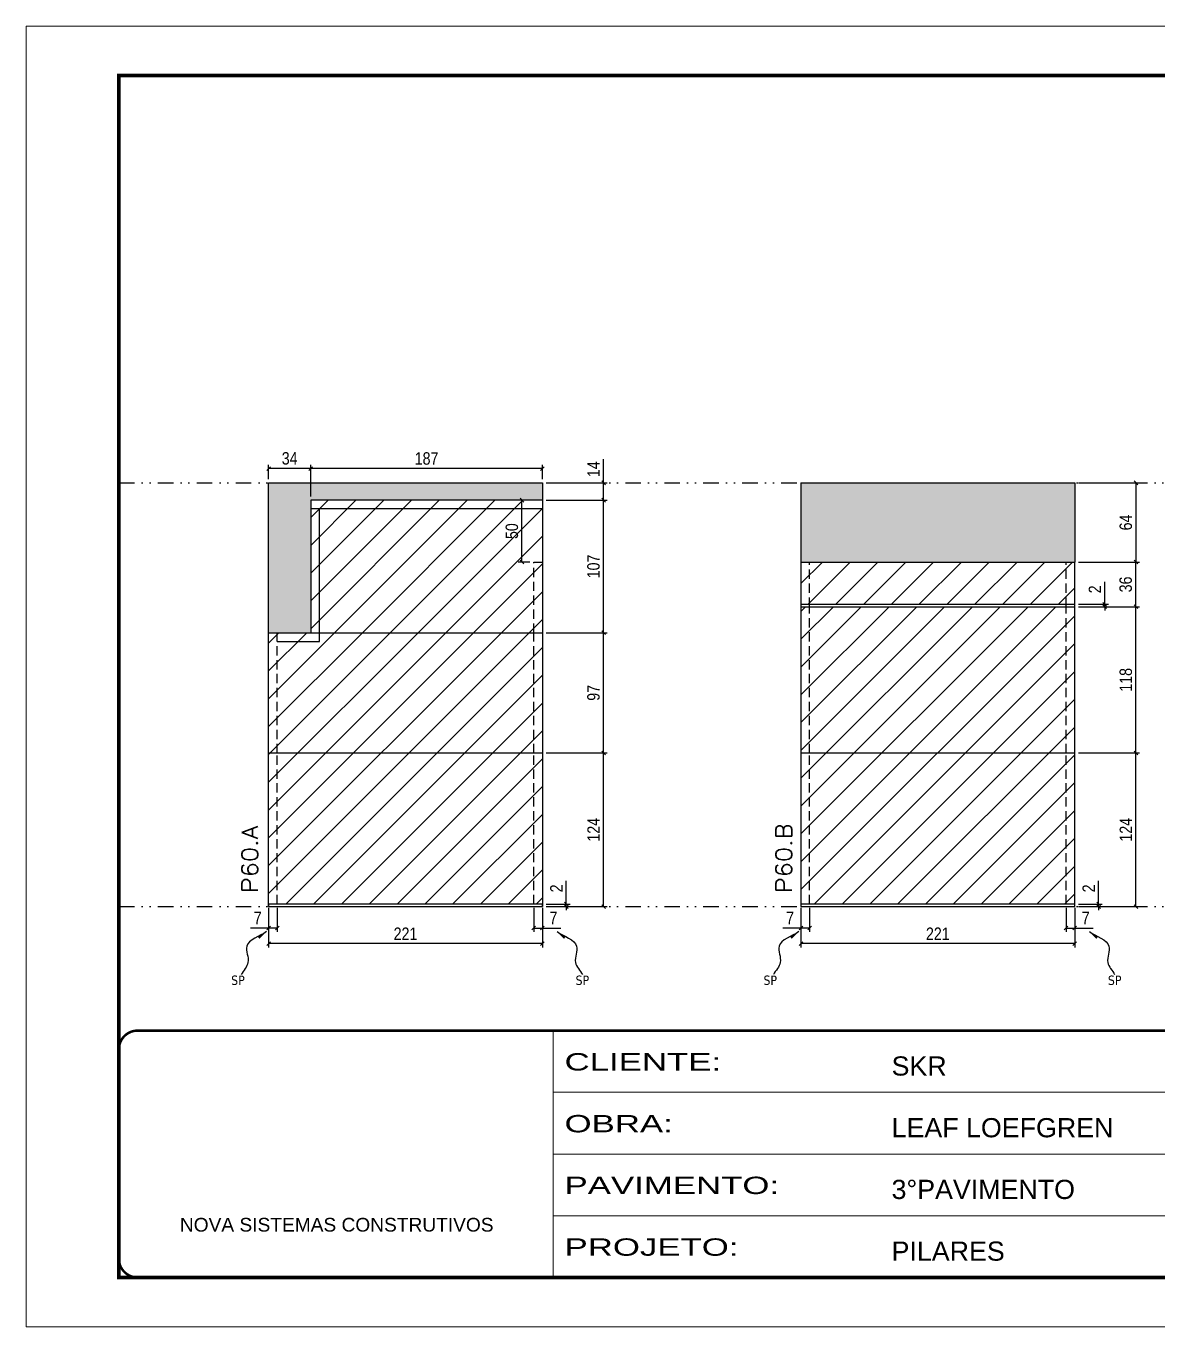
# Model space of a CAD drawing. Extents: x 14400 to 27878, y -21631 to 6985.
# Drawn here: x 17597 to 18511, y -11294 to -10244 of the extents above; entities that cross this region are included whole.
import ezdxf

# ---------------------------------------------------------------- set-up
doc = ezdxf.new("R2010")
doc.units = 0
for name, pattern in [('CONTINUO', [0]), ('DASHED', [0.75, 0.5, -0.25]), ('DIVIDE2', [0.625, 0.25, -0.125, 0, -0.125, 0, -0.125]), ('HIDDEN', [0.375, 0.25, -0.125])]:
    doc.linetypes.add(name, pattern=pattern)
for name, color, linetype in [('COTA', 241, 'Continuous'), ('Nível', 160, 'Continuous'), ('Painéis', 200, 'Continuous'), ('SARR_2.2x7', 40, 'Continuous'), ('Sarrafo de Pressão', 42, 'HIDDEN'), ('texto', 7, 'Continuous')]:
    doc.layers.add(name, color=color, linetype=linetype)
for name, color, linetype, lineweight in [('Folhas', 255, 'Continuous', 9), ('Hachura', 251, 'Continuous', 9), ('SARRAFO DE PRESSAO', 251, 'DASHED', 9), ('Texto Seção', 7, 'Continuous', 15)]:
    doc.layers.add(name, color=color, linetype=linetype, lineweight=lineweight)
doc.styles.add('ARIAL', font='arial.ttf')
doc.styles.add('COTA TECNICA', font='techl___.ttf', dxfattribs={"height": 10})
doc.styles.add('COTA TECNICA-50', font='techl___.ttf', dxfattribs={"height": 10})
doc.styles.add('REGUA-120', font='ROMANS.shx', dxfattribs={"height": 15})
doc.styles.get("Standard").update_dxf_attribs({"font": 'arial.ttf'})
doc.styles.add('Tecnologia', font='')
doc.styles.get('Tecnologia').set_extended_font_data('Forgotten Futurist')
doc.dimstyles.new('COTA PAINEL-50', dxfattribs={"dimtxt": 10, "dimasz": 3, "dimexe": 3, "dimexo": 3, "dimgap": 3, "dimtad": 1, "dimdec": 1, "dimzin": 12, "dimdsep": 46, "dimtxsty": 'COTA TECNICA-50', "dimblk1": 'OBLIQUE', "dimblk2": 'OBLIQUE', "dimsah": 1, "dimcen": 0.9, "dimclrd": 4, "dimclre": 4, "dimclrt": 240, "dimadec": 1, "dimazin": 3, "dimtfac": 1, "dimtdec": 1, "dimtmove": 0, "dimatfit": 3, "dimfxl": 1, "dimtolj": 1, "dimtzin": 12, "dimarcsym": 0})
doc.dimstyles.new('PAINEL', dxfattribs={"dimtxt": 10, "dimasz": 3, "dimexe": 3, "dimexo": 3, "dimgap": 3, "dimtad": 1, "dimdec": 1, "dimzin": 12, "dimdsep": 46, "dimtxsty": 'COTA TECNICA', "dimblk1": 'OBLIQUE', "dimblk2": 'OBLIQUE', "dimsah": 1, "dimcen": 0.9, "dimclrd": 4, "dimclre": 4, "dimclrt": 240, "dimadec": 1, "dimazin": 3, "dimtfac": 1, "dimtdec": 1, "dimtmove": 0, "dimatfit": 3, "dimfxl": 1, "dimtolj": 1, "dimtzin": 12, "dimarcsym": 0})
doc.dimstyles.get("Standard").update_dxf_attribs({"dimtxt": 0.18, "dimasz": 0.18, "dimexe": 0.18, "dimexo": 0.0625, "dimgap": 0.09, "dimtad": 0, "dimtih": 1, "dimtoh": 1, "dimdec": 4, "dimzin": 0, "dimdsep": 46, "dimtxsty": 'Standard', "dimcen": 0.09, "dimadec": 0, "dimazin": 0, "dimtfac": 1, "dimtdec": 4, "dimtofl": 0, "dimtmove": 0, "dimatfit": 3, "dimfxl": 1, "dimtolj": 1, "dimtzin": 0, "dimarcsym": 0})

# ---------------------------------------------------------------- blocks, each defined once
blk = doc.blocks.new('9999999999')
at = {"color": 30, "linetype": 'CONTINUO'}
for p, q in [((98564.6, 34230.2), (98564.6, 34429.4)), ((98564.6, 34379.6), (99584, 34379.6)), ((98564.6, 34329.8), (99488, 34329.8)), ((98564.6, 34280), (99488, 34280))]:
    blk.add_line(p, q, dxfattribs=at)
at = {"color": 30, "linetype": 'CONTINUO', "const_width": 2}
blk.add_lwpolyline([(99584, 34230.2), (99584, 34414.4, 0.414214), (99569, 34429.4), (98229, 34429.4, 0.414214), (98214, 34414.4), (98214, 34245.2, 0.414214), (98229, 34230.2), (99584, 34230.2)], format="xyb", dxfattribs=at)
at = {"layer": 'Folhas'}
blk.add_lwpolyline([(98139, 34190.2), (99624, 34190.2), (99624, 35240.2), (98139, 35240.2)], close=True, dxfattribs=at)
at = {"layer": 'Folhas', "color": 30, "const_width": 3}
blk.add_lwpolyline([(98214, 34230.2), (99584, 34230.2), (99584, 35200.2), (98214, 35200.2)], close=True, dxfattribs=at)
at = {"color": 7, "linetype": 'Continuous', "ltscale": 5, "style": 'ARIAL'}
for s, height, p in [('SKR', 15.48, (98837.7, 34393.1)), ('LEAF LOEFGREN', 15.483, (98837.7, 34343.3)), ('3°PAVIMENTO', 15.483, (98837.7, 34293.5)), ('NOVA SISTEMAS CONSTRUTIVOS', 11.059, (98263.2, 34267.2)), ('PILARES', 15.48, (98837.7, 34243.7))]:
    blk.add_text(s, height=height, dxfattribs=at).set_placement(p)
at = {"layer": 'Folhas', "color": 7, "style": 'Tecnologia', "width": 1.5}
for s, p in [('CLIENTE:', (98573.7, 34397.2)), ('OBRA:', (98573.7, 34347.3)), ('PAVIMENTO:', (98573.7, 34297.5)), ('PROJETO:', (98573.7, 34247.7))]:
    blk.add_text(s, height=14, dxfattribs=at).set_placement(p)
blk = doc.blocks.new('_Oblique')
at = {"color": 0, "linetype": 'ByBlock', "lineweight": -2}
blk.add_line((-0.5, -0.5), (0.5, 0.5), dxfattribs=at)
blk = doc.blocks.new('*D1805')
at = {"layer": 'COTA', "color": 4, "lineweight": -2, "transparency": 16777216}
for p, q in [((17792.8, -10955.6), (17792.8, -10987.5)), ((18013.8, -10955.6), (18013.8, -10987.5)), ((18013.8, -10984.5), (17792.8, -10984.5))]:
    blk.add_line(p, q, dxfattribs=at)
at = {"layer": 'Defpoints', "color": 0, "transparency": 16777216}
for p in [(17792.8, -10952.6), (18013.8, -10952.6), (17792.8, -10984.5)]:
    blk.add_point(p, dxfattribs=at)
at = {"layer": 'COTA', "color": 4, "lineweight": -2, "transparency": 16777216, "xscale": 3, "yscale": 3, "zscale": 3, "rotation": 180}
blk.add_blockref('_Oblique', (17792.8, -10984.5), dxfattribs=at)
at = {"layer": 'COTA', "color": 4, "lineweight": -2, "transparency": 16777216, "xscale": 3, "yscale": 3, "zscale": 3}
blk.add_blockref('_Oblique', (18013.8, -10984.5), dxfattribs=at)
at = {"layer": 'COTA', "color": 240, "transparency": 16777216, "insert": (17903.3, -10976.5), "char_height": 10, "attachment_point": 5, "style": 'COTA TECNICA'}
blk.add_mtext('\\A1;221', dxfattribs=at)
blk = doc.blocks.new('*D1806')
at = {"layer": 'COTA', "color": 4, "lineweight": -2, "transparency": 16777216}
for p, q in [((18006.8, -10955.6), (18006.8, -10974.9)), ((18013.8, -10957.6), (18013.8, -10974.9)), ((18006.8, -10971.9), (18013.8, -10971.9)), ((18013.8, -10971.9), (18028.6, -10971.9))]:
    blk.add_line(p, q, dxfattribs=at)
at = {"layer": 'Defpoints', "color": 0, "transparency": 16777216}
for p in [(18006.8, -10952.6), (18013.8, -10954.6), (18013.8, -10971.9)]:
    blk.add_point(p, dxfattribs=at)
at = {"layer": 'COTA', "color": 4, "lineweight": -2, "transparency": 16777216, "xscale": 3, "yscale": 3, "zscale": 3, "rotation": 180}
blk.add_blockref('_Oblique', (18006.8, -10971.9), dxfattribs=at)
at = {"layer": 'COTA', "color": 4, "lineweight": -2, "transparency": 16777216, "xscale": 3, "yscale": 3, "zscale": 3}
blk.add_blockref('_Oblique', (18013.8, -10971.9), dxfattribs=at)
at = {"layer": 'COTA', "color": 240, "transparency": 16777216, "insert": (18022.7, -10963.8), "char_height": 10, "attachment_point": 5, "style": 'COTA TECNICA-50'}
blk.add_mtext('\\A1;7', dxfattribs=at)
blk = doc.blocks.new('*D1807')
at = {"layer": 'COTA', "color": 4, "lineweight": -2, "transparency": 16777216}
for p, q in [((17792.8, -10957.6), (17792.8, -10974.9)), ((17799.8, -10955.6), (17799.8, -10974.9)), ((17792.8, -10971.9), (17778.1, -10971.9)), ((17799.8, -10971.9), (17792.8, -10971.9))]:
    blk.add_line(p, q, dxfattribs=at)
at = {"layer": 'Defpoints', "color": 0, "transparency": 16777216}
for p in [(17792.8, -10954.6), (17799.8, -10952.6), (17792.8, -10971.9)]:
    blk.add_point(p, dxfattribs=at)
at = {"layer": 'COTA', "color": 4, "lineweight": -2, "transparency": 16777216, "xscale": 3, "yscale": 3, "zscale": 3, "rotation": 180}
blk.add_blockref('_Oblique', (17792.8, -10971.9), dxfattribs=at)
at = {"layer": 'COTA', "color": 4, "lineweight": -2, "transparency": 16777216, "xscale": 3, "yscale": 3, "zscale": 3}
blk.add_blockref('_Oblique', (17799.8, -10971.9), dxfattribs=at)
at = {"layer": 'COTA', "color": 240, "transparency": 16777216, "insert": (17784, -10963.8), "char_height": 10, "attachment_point": 5, "style": 'COTA TECNICA-50'}
blk.add_mtext('\\A1;7', dxfattribs=at)
blk = doc.blocks.new('*D1808')
at = {"layer": 'COTA', "color": 4, "lineweight": -2, "transparency": 16777216}
for p, q in [((18033.1, -10952.6), (18033.1, -10933.8)), ((18016.8, -10952.6), (18036.1, -10952.6)), ((18016.8, -10954.6), (18036.1, -10954.6)), ((18033.1, -10954.6), (18033.1, -10952.6)), ((18033.1, -10954.6), (18033.1, -10957.6))]:
    blk.add_line(p, q, dxfattribs=at)
at = {"layer": 'Defpoints', "color": 0, "transparency": 16777216}
for p in [(18013.8, -10952.6), (18013.8, -10954.6), (18033.1, -10954.6)]:
    blk.add_point(p, dxfattribs=at)
at = {"layer": 'COTA', "color": 4, "lineweight": -2, "transparency": 16777216, "xscale": 3, "yscale": 3, "zscale": 3}
for p, rotation in [((18033.1, -10952.6), 270), ((18033.1, -10954.6), 90)]:
    blk.add_blockref('_Oblique', p, dxfattribs=dict(at, rotation=rotation))
at = {"layer": 'COTA', "color": 240, "transparency": 16777216, "insert": (18025.1, -10939.9), "char_height": 10, "attachment_point": 5, "rotation": 90, "style": 'COTA TECNICA-50'}
blk.add_mtext('\\A1;2', dxfattribs=at)
blk = doc.blocks.new('*D1809')
at = {"layer": 'COTA', "color": 4, "linetype": 'ByBlock', "lineweight": -2, "transparency": 16777216}
for p, q in [((18016.8, -10830.6), (18066.2, -10830.6)), ((18063.2, -10954.6), (18063.2, -10830.6)), ((18016.8, -10954.6), (18066.2, -10954.6))]:
    blk.add_line(p, q, dxfattribs=at)
at = {"layer": 'Defpoints', "color": 0, "linetype": 'ByBlock', "transparency": 16777216}
for p in [(18013.8, -10830.6), (18063.2, -10830.6), (18013.8, -10954.6)]:
    blk.add_point(p, dxfattribs=at)
at = {"layer": 'COTA', "color": 4, "linetype": 'ByBlock', "lineweight": -2, "transparency": 16777216, "xscale": 3, "yscale": 3, "zscale": 3}
for p, rotation in [((18063.2, -10830.6), 90), ((18063.2, -10954.6), 270)]:
    blk.add_blockref('_Oblique', p, dxfattribs=dict(at, rotation=rotation))
at = {"layer": 'COTA', "color": 240, "linetype": 'ByBlock', "transparency": 16777216, "insert": (18055.1, -10892.6), "char_height": 10, "attachment_point": 5, "rotation": 90, "style": 'COTA TECNICA'}
blk.add_mtext('\\A1;124', dxfattribs=at)
blk = doc.blocks.new('*D1810')
at = {"layer": 'COTA', "color": 4, "linetype": 'ByBlock', "lineweight": -2, "transparency": 16777216}
for p, q in [((18016.8, -10830.6), (18066.2, -10830.6)), ((18063.2, -10954.6), (18063.2, -10830.6)), ((18016.8, -10954.6), (18066.2, -10954.6))]:
    blk.add_line(p, q, dxfattribs=at)
at = {"layer": 'Defpoints', "color": 0, "linetype": 'ByBlock', "transparency": 16777216}
for p in [(18013.8, -10830.6), (18063.2, -10830.6), (18013.8, -10954.6)]:
    blk.add_point(p, dxfattribs=at)
at = {"layer": 'COTA', "color": 4, "linetype": 'ByBlock', "lineweight": -2, "transparency": 16777216, "xscale": 3, "yscale": 3, "zscale": 3}
for p, rotation in [((18063.2, -10830.6), 90), ((18063.2, -10954.6), 270)]:
    blk.add_blockref('_Oblique', p, dxfattribs=dict(at, rotation=rotation))
at = {"layer": 'COTA', "color": 240, "linetype": 'ByBlock', "transparency": 16777216, "insert": (18055.1, -10892.6), "char_height": 10, "attachment_point": 5, "rotation": 90, "style": 'COTA TECNICA'}
blk.add_mtext('\\A1;124', dxfattribs=at)
blk = doc.blocks.new('*D1813')
at = {"layer": 'COTA', "color": 4, "lineweight": -2, "transparency": 16777216}
for p, q in [((18016.8, -10626.6), (18066.2, -10626.6)), ((18063.2, -10733.6), (18063.2, -10626.6)), ((18016.8, -10733.6), (18066.2, -10733.6))]:
    blk.add_line(p, q, dxfattribs=at)
at = {"layer": 'Defpoints', "color": 0, "transparency": 16777216}
for p in [(18013.8, -10626.6), (18063.2, -10626.6), (18013.8, -10733.6)]:
    blk.add_point(p, dxfattribs=at)
at = {"layer": 'COTA', "color": 4, "lineweight": -2, "transparency": 16777216, "xscale": 3, "yscale": 3, "zscale": 3}
for p, rotation in [((18063.2, -10626.6), 90), ((18063.2, -10733.6), 270)]:
    blk.add_blockref('_Oblique', p, dxfattribs=dict(at, rotation=rotation))
at = {"layer": 'COTA', "color": 240, "transparency": 16777216, "insert": (18055.1, -10680.1), "char_height": 10, "attachment_point": 5, "rotation": 90, "style": 'COTA TECNICA'}
blk.add_mtext('\\A1;107', dxfattribs=at)
blk = doc.blocks.new('*D1814')
at = {"layer": 'COTA', "color": 4, "lineweight": -2, "transparency": 16777216}
for p, q in [((17826.8, -10623.6), (17826.8, -10598.1)), ((18013.8, -10601.1), (17826.8, -10601.1)), ((18013.8, -10609.6), (18013.8, -10598.1))]:
    blk.add_line(p, q, dxfattribs=at)
at = {"layer": 'Defpoints', "color": 0, "transparency": 16777216}
for p in [(17826.8, -10601.1), (18013.8, -10612.6), (17826.8, -10626.6)]:
    blk.add_point(p, dxfattribs=at)
at = {"layer": 'COTA', "color": 4, "lineweight": -2, "transparency": 16777216, "xscale": 3, "yscale": 3, "zscale": 3, "rotation": 180}
blk.add_blockref('_Oblique', (17826.8, -10601.1), dxfattribs=at)
at = {"layer": 'COTA', "color": 4, "lineweight": -2, "transparency": 16777216, "xscale": 3, "yscale": 3, "zscale": 3}
blk.add_blockref('_Oblique', (18013.8, -10601.1), dxfattribs=at)
at = {"layer": 'COTA', "color": 240, "transparency": 16777216, "insert": (17920.3, -10593), "char_height": 10, "attachment_point": 5, "style": 'COTA TECNICA'}
blk.add_mtext('\\A1;187', dxfattribs=at)
blk = doc.blocks.new('*D1815')
at = {"layer": 'COTA', "color": 4, "lineweight": -2, "transparency": 16777216}
for p, q in [((17792.8, -10609.6), (17792.8, -10598.1)), ((17826.8, -10601.1), (17792.8, -10601.1)), ((17826.8, -10623.6), (17826.8, -10598.1))]:
    blk.add_line(p, q, dxfattribs=at)
at = {"layer": 'Defpoints', "color": 0, "transparency": 16777216}
for p in [(17792.8, -10601.1), (17792.8, -10612.6), (17826.8, -10626.6)]:
    blk.add_point(p, dxfattribs=at)
at = {"layer": 'COTA', "color": 4, "lineweight": -2, "transparency": 16777216, "xscale": 3, "yscale": 3, "zscale": 3, "rotation": 180}
blk.add_blockref('_Oblique', (17792.8, -10601.1), dxfattribs=at)
at = {"layer": 'COTA', "color": 4, "lineweight": -2, "transparency": 16777216, "xscale": 3, "yscale": 3, "zscale": 3}
blk.add_blockref('_Oblique', (17826.8, -10601.1), dxfattribs=at)
at = {"layer": 'COTA', "color": 240, "transparency": 16777216, "insert": (17809.8, -10592.9), "char_height": 10, "attachment_point": 5, "style": 'COTA TECNICA'}
blk.add_mtext('\\A1;34', dxfattribs=at)
blk = doc.blocks.new('*D1811')
at = {"layer": 'COTA', "color": 4, "lineweight": -2, "transparency": 16777216}
for p, q in [((18063.2, -10612.6), (18063.2, -10593.5)), ((18016.8, -10612.6), (18066.2, -10612.6)), ((18063.2, -10626.6), (18063.2, -10612.6)), ((18016.8, -10626.6), (18066.2, -10626.6))]:
    blk.add_line(p, q, dxfattribs=at)
at = {"layer": 'Defpoints', "color": 0, "transparency": 16777216}
for p in [(18013.8, -10612.6), (18063.2, -10612.6), (18013.8, -10626.6)]:
    blk.add_point(p, dxfattribs=at)
at = {"layer": 'COTA', "color": 4, "lineweight": -2, "transparency": 16777216, "xscale": 3, "yscale": 3, "zscale": 3}
for p, rotation in [((18063.2, -10612.6), 90), ((18063.2, -10626.6), 270)]:
    blk.add_blockref('_Oblique', p, dxfattribs=dict(at, rotation=rotation))
at = {"layer": 'COTA', "color": 240, "transparency": 16777216, "insert": (18055.1, -10601.6), "char_height": 10, "attachment_point": 5, "rotation": 90, "style": 'COTA TECNICA'}
blk.add_mtext('\\A1;14', dxfattribs=at)
blk = doc.blocks.new('*D1812')
at = {"layer": 'COTA', "color": 4, "lineweight": -2, "transparency": 16777216}
for p, q in [((18016.8, -10733.6), (18066.2, -10733.6)), ((18063.2, -10830.6), (18063.2, -10733.6)), ((18016.8, -10830.6), (18066.2, -10830.6))]:
    blk.add_line(p, q, dxfattribs=at)
at = {"layer": 'Defpoints', "color": 0, "transparency": 16777216}
for p in [(18013.8, -10733.6), (18063.2, -10733.6), (18013.8, -10830.6)]:
    blk.add_point(p, dxfattribs=at)
at = {"layer": 'COTA', "color": 4, "lineweight": -2, "transparency": 16777216, "xscale": 3, "yscale": 3, "zscale": 3}
for p, rotation in [((18063.2, -10733.6), 90), ((18063.2, -10830.6), 270)]:
    blk.add_blockref('_Oblique', p, dxfattribs=dict(at, rotation=rotation))
at = {"layer": 'COTA', "color": 240, "transparency": 16777216, "insert": (18055.1, -10782.1), "char_height": 10, "attachment_point": 5, "rotation": 90, "style": 'COTA TECNICA'}
blk.add_mtext('\\A1;97', dxfattribs=at)
blk = doc.blocks.new('*D2224')
at = {"layer": 'COTA', "color": 4, "lineweight": -2, "transparency": 16777216}
for p, q in [((18222.5, -10955.6), (18222.5, -10987.5)), ((18443.5, -10955.6), (18443.5, -10987.5)), ((18443.5, -10984.5), (18222.5, -10984.5))]:
    blk.add_line(p, q, dxfattribs=at)
at = {"layer": 'Defpoints', "color": 0, "transparency": 16777216}
for p in [(18222.5, -10952.6), (18443.5, -10952.6), (18222.5, -10984.5)]:
    blk.add_point(p, dxfattribs=at)
at = {"layer": 'COTA', "color": 4, "lineweight": -2, "transparency": 16777216, "xscale": 3, "yscale": 3, "zscale": 3, "rotation": 180}
blk.add_blockref('_Oblique', (18222.5, -10984.5), dxfattribs=at)
at = {"layer": 'COTA', "color": 4, "lineweight": -2, "transparency": 16777216, "xscale": 3, "yscale": 3, "zscale": 3}
blk.add_blockref('_Oblique', (18443.5, -10984.5), dxfattribs=at)
at = {"layer": 'COTA', "color": 240, "transparency": 16777216, "insert": (18333, -10976.5), "char_height": 10, "attachment_point": 5, "style": 'COTA TECNICA'}
blk.add_mtext('\\A1;221', dxfattribs=at)
blk = doc.blocks.new('*D2225')
at = {"layer": 'COTA', "color": 4, "lineweight": -2, "transparency": 16777216}
for p, q in [((18436.5, -10955.6), (18436.5, -10974.9)), ((18443.5, -10957.6), (18443.5, -10974.9)), ((18436.5, -10971.9), (18443.5, -10971.9)), ((18443.5, -10971.9), (18458.3, -10971.9))]:
    blk.add_line(p, q, dxfattribs=at)
at = {"layer": 'Defpoints', "color": 0, "transparency": 16777216}
for p in [(18436.5, -10952.6), (18443.5, -10954.6), (18443.5, -10971.9)]:
    blk.add_point(p, dxfattribs=at)
at = {"layer": 'COTA', "color": 4, "lineweight": -2, "transparency": 16777216, "xscale": 3, "yscale": 3, "zscale": 3, "rotation": 180}
blk.add_blockref('_Oblique', (18436.5, -10971.9), dxfattribs=at)
at = {"layer": 'COTA', "color": 4, "lineweight": -2, "transparency": 16777216, "xscale": 3, "yscale": 3, "zscale": 3}
blk.add_blockref('_Oblique', (18443.5, -10971.9), dxfattribs=at)
at = {"layer": 'COTA', "color": 240, "transparency": 16777216, "insert": (18452.4, -10963.8), "char_height": 10, "attachment_point": 5, "style": 'COTA TECNICA-50'}
blk.add_mtext('\\A1;7', dxfattribs=at)
blk = doc.blocks.new('*D2226')
at = {"layer": 'COTA', "color": 4, "lineweight": -2, "transparency": 16777216}
for p, q in [((18222.5, -10957.6), (18222.5, -10974.9)), ((18229.5, -10955.6), (18229.5, -10974.9)), ((18222.5, -10971.9), (18207.8, -10971.9)), ((18229.5, -10971.9), (18222.5, -10971.9))]:
    blk.add_line(p, q, dxfattribs=at)
at = {"layer": 'Defpoints', "color": 0, "transparency": 16777216}
for p in [(18222.5, -10954.6), (18229.5, -10952.6), (18222.5, -10971.9)]:
    blk.add_point(p, dxfattribs=at)
at = {"layer": 'COTA', "color": 4, "lineweight": -2, "transparency": 16777216, "xscale": 3, "yscale": 3, "zscale": 3, "rotation": 180}
blk.add_blockref('_Oblique', (18222.5, -10971.9), dxfattribs=at)
at = {"layer": 'COTA', "color": 4, "lineweight": -2, "transparency": 16777216, "xscale": 3, "yscale": 3, "zscale": 3}
blk.add_blockref('_Oblique', (18229.5, -10971.9), dxfattribs=at)
at = {"layer": 'COTA', "color": 240, "transparency": 16777216, "insert": (18213.7, -10963.8), "char_height": 10, "attachment_point": 5, "style": 'COTA TECNICA-50'}
blk.add_mtext('\\A1;7', dxfattribs=at)
blk = doc.blocks.new('*D2227')
at = {"layer": 'COTA', "color": 4, "lineweight": -2, "transparency": 16777216}
for p, q in [((18462.8, -10952.6), (18462.8, -10933.8)), ((18446.5, -10952.6), (18465.8, -10952.6)), ((18446.5, -10954.6), (18465.8, -10954.6)), ((18462.8, -10954.6), (18462.8, -10952.6)), ((18462.8, -10954.6), (18462.8, -10957.6))]:
    blk.add_line(p, q, dxfattribs=at)
at = {"layer": 'Defpoints', "color": 0, "transparency": 16777216}
for p in [(18443.5, -10952.6), (18443.5, -10954.6), (18462.8, -10954.6)]:
    blk.add_point(p, dxfattribs=at)
at = {"layer": 'COTA', "color": 4, "lineweight": -2, "transparency": 16777216, "xscale": 3, "yscale": 3, "zscale": 3}
for p, rotation in [((18462.8, -10952.6), 270), ((18462.8, -10954.6), 90)]:
    blk.add_blockref('_Oblique', p, dxfattribs=dict(at, rotation=rotation))
at = {"layer": 'COTA', "color": 240, "transparency": 16777216, "insert": (18454.8, -10939.9), "char_height": 10, "attachment_point": 5, "rotation": 90, "style": 'COTA TECNICA-50'}
blk.add_mtext('\\A1;2', dxfattribs=at)
blk = doc.blocks.new('*D2228')
at = {"layer": 'COTA', "color": 4, "linetype": 'ByBlock', "lineweight": -2, "transparency": 16777216}
for p, q in [((18446.5, -10830.6), (18495.9, -10830.6)), ((18492.9, -10954.6), (18492.9, -10830.6)), ((18446.5, -10954.6), (18495.9, -10954.6))]:
    blk.add_line(p, q, dxfattribs=at)
at = {"layer": 'Defpoints', "color": 0, "linetype": 'ByBlock', "transparency": 16777216}
for p in [(18443.5, -10830.6), (18492.9, -10830.6), (18443.5, -10954.6)]:
    blk.add_point(p, dxfattribs=at)
at = {"layer": 'COTA', "color": 4, "linetype": 'ByBlock', "lineweight": -2, "transparency": 16777216, "xscale": 3, "yscale": 3, "zscale": 3}
for p, rotation in [((18492.9, -10830.6), 90), ((18492.9, -10954.6), 270)]:
    blk.add_blockref('_Oblique', p, dxfattribs=dict(at, rotation=rotation))
at = {"layer": 'COTA', "color": 240, "linetype": 'ByBlock', "transparency": 16777216, "insert": (18484.8, -10892.6), "char_height": 10, "attachment_point": 5, "rotation": 90, "style": 'COTA TECNICA'}
blk.add_mtext('\\A1;124', dxfattribs=at)
blk = doc.blocks.new('*D2229')
at = {"layer": 'COTA', "color": 4, "linetype": 'ByBlock', "lineweight": -2, "transparency": 16777216}
for p, q in [((18446.5, -10830.6), (18495.9, -10830.6)), ((18492.9, -10954.6), (18492.9, -10830.6)), ((18446.5, -10954.6), (18495.9, -10954.6))]:
    blk.add_line(p, q, dxfattribs=at)
at = {"layer": 'Defpoints', "color": 0, "linetype": 'ByBlock', "transparency": 16777216}
for p in [(18443.5, -10830.6), (18492.9, -10830.6), (18443.5, -10954.6)]:
    blk.add_point(p, dxfattribs=at)
at = {"layer": 'COTA', "color": 4, "linetype": 'ByBlock', "lineweight": -2, "transparency": 16777216, "xscale": 3, "yscale": 3, "zscale": 3}
for p, rotation in [((18492.9, -10830.6), 90), ((18492.9, -10954.6), 270)]:
    blk.add_blockref('_Oblique', p, dxfattribs=dict(at, rotation=rotation))
at = {"layer": 'COTA', "color": 240, "linetype": 'ByBlock', "transparency": 16777216, "insert": (18484.8, -10892.6), "char_height": 10, "attachment_point": 5, "rotation": 90, "style": 'COTA TECNICA'}
blk.add_mtext('\\A1;124', dxfattribs=at)
blk = doc.blocks.new('*D2230')
at = {"layer": 'COTA', "color": 4, "lineweight": -2, "transparency": 16777216}
for p, q in [((18446.5, -10712.6), (18495.9, -10712.6)), ((18492.9, -10830.6), (18492.9, -10712.6)), ((18446.5, -10830.6), (18495.9, -10830.6))]:
    blk.add_line(p, q, dxfattribs=at)
at = {"layer": 'Defpoints', "color": 0, "transparency": 16777216}
for p in [(18443.5, -10712.6), (18492.9, -10712.6), (18443.5, -10830.6)]:
    blk.add_point(p, dxfattribs=at)
at = {"layer": 'COTA', "color": 4, "lineweight": -2, "transparency": 16777216, "xscale": 3, "yscale": 3, "zscale": 3}
for p, rotation in [((18492.9, -10712.6), 90), ((18492.9, -10830.6), 270)]:
    blk.add_blockref('_Oblique', p, dxfattribs=dict(at, rotation=rotation))
at = {"layer": 'COTA', "color": 240, "transparency": 16777216, "insert": (18484.8, -10771.6), "char_height": 10, "attachment_point": 5, "rotation": 90, "style": 'COTA TECNICA'}
blk.add_mtext('\\A1;118', dxfattribs=at)
blk = doc.blocks.new('*D2231')
at = {"layer": 'COTA', "color": 4, "lineweight": -2, "transparency": 16777216}
for p, q in [((18446.5, -10612.6), (18495.9, -10612.6)), ((18492.9, -10612.6), (18492.9, -10676.6)), ((18446.5, -10676.6), (18495.9, -10676.6))]:
    blk.add_line(p, q, dxfattribs=at)
at = {"layer": 'Defpoints', "color": 0, "transparency": 16777216}
for p in [(18443.5, -10612.6), (18443.5, -10676.6), (18492.9, -10676.6)]:
    blk.add_point(p, dxfattribs=at)
at = {"layer": 'COTA', "color": 4, "lineweight": -2, "transparency": 16777216, "xscale": 3, "yscale": 3, "zscale": 3}
for p, rotation in [((18492.9, -10612.6), 90), ((18492.9, -10676.6), 270)]:
    blk.add_blockref('_Oblique', p, dxfattribs=dict(at, rotation=rotation))
at = {"layer": 'COTA', "color": 240, "transparency": 16777216, "insert": (18484.8, -10644.6), "char_height": 10, "attachment_point": 5, "rotation": 90, "style": 'COTA TECNICA'}
blk.add_mtext('\\A1;64', dxfattribs=at)
blk = doc.blocks.new('*D2232')
at = {"layer": 'COTA', "color": 4, "lineweight": -2, "transparency": 16777216}
for p, q in [((18446.5, -10676.6), (18495.9, -10676.6)), ((18492.9, -10712.6), (18492.9, -10676.6)), ((18446.5, -10712.6), (18495.9, -10712.6))]:
    blk.add_line(p, q, dxfattribs=at)
at = {"layer": 'Defpoints', "color": 0, "transparency": 16777216}
for p in [(18443.5, -10676.6), (18492.9, -10676.6), (18443.5, -10712.6)]:
    blk.add_point(p, dxfattribs=at)
at = {"layer": 'COTA', "color": 4, "lineweight": -2, "transparency": 16777216, "xscale": 3, "yscale": 3, "zscale": 3}
for p, rotation in [((18492.9, -10676.6), 90), ((18492.9, -10712.6), 270)]:
    blk.add_blockref('_Oblique', p, dxfattribs=dict(at, rotation=rotation))
at = {"layer": 'COTA', "color": 240, "transparency": 16777216, "insert": (18484.7, -10694.6), "char_height": 10, "attachment_point": 5, "rotation": 90, "style": 'COTA TECNICA'}
blk.add_mtext('\\A1;36', dxfattribs=at)
blk = doc.blocks.new('*D2237')
at = {"layer": 'COTA', "color": 4, "lineweight": -2, "transparency": 16777216}
for p, q in [((18003.8, -10626.6), (17994.3, -10626.6)), ((17997.3, -10676.6), (17997.3, -10626.6)), ((18003.8, -10676.6), (17994.3, -10676.6))]:
    blk.add_line(p, q, dxfattribs=at)
at = {"layer": 'Defpoints', "color": 0, "transparency": 16777216}
for p in [(17997.3, -10626.6), (18006.8, -10626.6), (18006.8, -10676.6)]:
    blk.add_point(p, dxfattribs=at)
at = {"layer": 'COTA', "color": 4, "lineweight": -2, "transparency": 16777216, "xscale": 3, "yscale": 3, "zscale": 3}
for p, rotation in [((17997.3, -10626.6), 90), ((17997.3, -10676.6), 270)]:
    blk.add_blockref('_Oblique', p, dxfattribs=dict(at, rotation=rotation))
at = {"layer": 'COTA', "color": 240, "transparency": 16777216, "insert": (17989.2, -10651.6), "char_height": 10, "attachment_point": 5, "rotation": 90, "style": 'COTA TECNICA'}
blk.add_mtext('\\A1;50', dxfattribs=at)
blk = doc.blocks.new('*D2399')
at = {"layer": 'COTA', "color": 4, "lineweight": -2, "transparency": 16777216}
for p, q in [((18467.8, -10710.6), (18467.8, -10692.5)), ((18446.5, -10710.6), (18470.8, -10710.6)), ((18446.5, -10712.6), (18470.8, -10712.6)), ((18467.8, -10712.6), (18467.8, -10710.6)), ((18467.8, -10712.6), (18467.8, -10715.6))]:
    blk.add_line(p, q, dxfattribs=at)
at = {"layer": 'Defpoints', "color": 0, "transparency": 16777216}
for p in [(18443.5, -10710.6), (18443.5, -10712.6), (18467.8, -10710.6)]:
    blk.add_point(p, dxfattribs=at)
at = {"layer": 'COTA', "color": 4, "lineweight": -2, "transparency": 16777216, "xscale": 3, "yscale": 3, "zscale": 3}
for p, rotation in [((18467.8, -10710.6), 270), ((18467.8, -10712.6), 90)]:
    blk.add_blockref('_Oblique', p, dxfattribs=dict(at, rotation=rotation))
at = {"layer": 'COTA', "color": 240, "transparency": 16777216, "insert": (18459.8, -10698.6), "char_height": 10, "attachment_point": 5, "rotation": 90, "style": 'COTA TECNICA'}
blk.add_mtext('\\A1;2', dxfattribs=at)

msp = doc.modelspace()

# ---------------------------------------------------------------- hatches: boundary and pattern name
at = {"layer": 'COTA'}
h = msp.add_hatch(dxfattribs=at)
h.set_pattern_fill('AR-CONC', color=256, scale=0.03)
h.paths.add_polyline_path([(17826.82, -10626.62), (18013.82, -10626.62), (18013.82, -10612.62), (17792.82, -10612.62), (17792.82, -10733.62), (17826.82, -10733.62)])
h = msp.add_hatch(dxfattribs=at)
h.set_pattern_fill('AR-CONC', color=256, scale=0.03)
h.set_pattern_definition([(50, (1598.5, -3409.7253), (5.4655401, -0.4781726), [0.5715, -6.2865]), (355, (1598.5, -3409.7253), (-1.0573026, 5.7317054), [0.4572, -5.0292175]), (100.451445, (1598.9555, -3409.765), (4.4082374, 5.2535326), [0.4857003, -5.3427073]), (46.1842, (1598.5, -3408.201), (8.1323712, -1.2612698), [0.85725, -9.42975]), (96.63556, (1599.178, -3408.3064), (7.122124, 7.4227837), [0.7285507, -8.0140682]), (351.18415, (1598.5, -3408.201), (7.122124, 7.4227837), [0.685799, -7.543792]), (21, (1599.262, -3408.5823), (4.5484317, -3.067956), [0.5715, -6.2865]), (326, (1599.262, -3408.5823), (1.8540609, 5.525639), [0.4572, -5.0292]), (71.451445, (1599.641, -3408.838), (6.4024926, 2.457683), [0.4857003, -5.3426981]), (37.5, (1598.5, -3409.7253), (0.0926581, 2.53665117), [0, -4.96824, 0, -5.1054, 0, -5.04825]), (7.5, (1598.5, -3409.7253), (2.00458988, 3.00541724), [0, -2.91084, 0, -4.85394, 0, -1.92405]), (327.5, (1596.8007, -3409.7253), (4.06771786, -0.17186232), [0, -1.905, 0, -5.9436, 0, -7.8867]), (317.5, (1596.0387, -3409.7253), (4.44387544, 0.7627947), [0, -2.4765, 0, -3.94716, 0, -5.6007])])
h.paths.add_polyline_path([(18443.52, -10612.62), (18222.52, -10612.62), (18222.52, -10676.62), (18443.52, -10676.62)])
at = {"layer": 'Hachura'}
h = msp.add_hatch(dxfattribs=at)
h.set_pattern_fill('ANSI31', color=256, scale=5)
h.paths.add_polyline_path([(18013.82, -10626.62), (17826.82, -10626.62), (17826.82, -10733.62), (18013.82, -10733.62)])
h = msp.add_hatch(dxfattribs=at)
h.set_pattern_fill('ANSI31', color=256, scale=5)
h.paths.add_polyline_path([(18013.82, -10733.62), (17792.82, -10733.62), (17792.82, -10830.62), (18013.82, -10830.62)])
h.paths.add_polyline_path([(18013.82, -10830.62), (17792.82, -10830.62), (17792.82, -10952.62), (18013.82, -10952.62)])
h.paths.add_polyline_path([(18443.52, -10830.62), (18222.52, -10830.62), (18222.52, -10952.62), (18443.52, -10952.62)])
h.paths.add_polyline_path([(18443.52, -10712.62), (18222.52, -10712.62), (18222.52, -10830.62), (18443.52, -10830.62)])
h.paths.add_polyline_path([(18443.52, -10676.62), (18222.52, -10676.62), (18222.52, -10710.62), (18443.52, -10710.62)])
h.paths.add_polyline_path([(18654.93, -10676.62), (18629.93, -10676.62), (18629.93, -10712.62), (18654.93, -10712.62)])
h.paths.add_polyline_path([(18654.93, -10712.62), (18629.93, -10712.62), (18629.93, -10952.62), (18654.93, -10952.62)])
h.paths.add_polyline_path([(18868.44, -10722.62), (18843.44, -10722.62), (18843.44, -10952.62), (18868.44, -10952.62)])
h.paths.add_polyline_path([(18868.44, -10676.62), (18843.44, -10676.62), (18843.44, -10722.62), (18868.44, -10722.62)])

# ---------------------------------------------------------------- linework, layer by layer
at = {"layer": 'COTA'}
for p, q in [((17792.82, -10612.62), (18013.82, -10612.62)), ((17792.82, -10733.62), (17792.82, -10612.62)), ((18013.82, -10612.62), (18013.82, -10626.62)), ((18222.52, -10612.62), (18222.52, -10676.62)), ((18222.52, -10612.62), (18443.52, -10612.62)), ((18443.52, -10612.62), (18443.52, -10676.62)), ((18006.82, -10676.62), (18013.82, -10676.62)), ((17833.82, -10740.62), (17833.82, -10733.62))]:
    msp.add_line(p, q, dxfattribs=at)
at = {"layer": 'Nível', "color": 4, "linetype": 'DIVIDE2', "ltscale": 50}
for p, q in [((17671.97, -10612.62), (19041.97, -10612.62)), ((17671.97, -10954.62), (19041.97, -10954.62))]:
    msp.add_line(p, q, dxfattribs=at)
at = {"layer": 'Painéis'}
for p, q in [((18013.82, -10626.62), (17826.82, -10626.62)), ((17826.82, -10626.62), (17826.82, -10733.62)), ((18013.82, -10626.62), (18013.82, -10954.62)), ((18222.52, -10676.62), (18443.52, -10676.62)), ((18222.52, -10676.62), (18222.52, -10952.62)), ((18443.52, -10952.62), (18443.52, -10676.62)), ((18222.52, -10710.62), (18443.52, -10710.62)), ((18222.52, -10712.62), (18443.52, -10712.62)), ((17792.82, -10954.62), (17792.82, -10733.62)), ((17792.82, -10733.62), (18013.82, -10733.62)), ((17792.82, -10830.62), (18013.82, -10830.62)), ((18222.52, -10830.62), (18443.52, -10830.62)), ((17792.82, -10954.62), (18013.82, -10954.62))]:
    msp.add_line(p, q, dxfattribs=at)
for points in [[(18013.82, -10952.62), (17792.82, -10952.62), (17792.82, -10954.62), (18013.82, -10954.62)], [(18443.52, -10952.62), (18222.52, -10952.62), (18222.52, -10954.62), (18443.52, -10954.62)]]:
    msp.add_lwpolyline(points, close=True, dxfattribs=at)
at = {"layer": 'SARR_2.2x7'}
for p, q in [((18013.82, -10633.62), (17826.82, -10633.62)), ((17833.82, -10733.62), (17833.82, -10633.62)), ((17799.82, -10740.62), (17833.82, -10740.62))]:
    msp.add_line(p, q, dxfattribs=at)
at = {"layer": 'Sarrafo de Pressão', "ltscale": 30}
for p, q in [((18006.82, -10733.62), (18006.82, -10676.62)), ((18229.52, -10712.62), (18229.52, -10676.62)), ((18436.52, -10712.62), (18436.52, -10676.62)), ((18229.52, -10830.62), (18229.52, -10712.62)), ((18436.52, -10830.62), (18436.52, -10712.62)), ((17799.82, -10830.62), (17799.82, -10733.62)), ((18006.82, -10830.62), (18006.82, -10733.62)), ((17799.82, -10952.62), (17799.82, -10830.62)), ((18006.82, -10952.62), (18006.82, -10830.62)), ((18229.52, -10952.62), (18229.52, -10830.62)), ((18436.52, -10952.62), (18436.52, -10830.62))]:
    msp.add_line(p, q, dxfattribs=at)

# ---------------------------------------------------------------- block references
at = {"layer": 'SARRAFO DE PRESSAO', "color": 6, "linetype": 'ByBlock'}
msp.add_blockref('9999999999', (-80542.01, -45484.1), dxfattribs=at)

# ---------------------------------------------------------------- texts
at = {"layer": 'texto', "color": 0, "char_height": 7.5, "attachment_point": 5}
for insert in [(17768.04, -11014.11), (18046.07, -11014.11), (18197.74, -11014.11), (18475.77, -11014.11)]:
    msp.add_mtext('{\\fTahoma|b0|i0|c0|p34;\\C4;SP}', dxfattribs=dict(at, insert=insert))
at = {"layer": 'Texto Seção', "style": 'REGUA-120', "width": 1.1}
for s, p in [('P60.A', (17784.08, -10943.85)), ('P60.B', (18215.27, -10943.85))]:
    msp.add_text(s, height=13, rotation=90, dxfattribs=at).set_placement(p)

# ---------------------------------------------------------------- dimensions: what is measured, and where the dimension line sits
at = {"layer": 'COTA'}
for base, p1, p2, override, picture, middle in [((17792.82, -10601.08), (17826.82, -10626.62), (17792.82, -10612.62), {"dimtmove": 1}, '*D1815', (17809.82, -10592.86)), ((17792.82, -10984.51), (18013.82, -10952.62), (17792.82, -10952.62), {"dimarcsym": 2}, '*D1805', (17903.32, -10976.45)), ((18222.52, -10984.51), (18443.52, -10952.62), (18222.52, -10952.62), {"dimarcsym": 2}, '*D2224', (18333.02, -10976.45))]:
    dim = msp.add_linear_dim(base=base, p1=p1, p2=p2, angle=180, dimstyle='PAINEL', override=override, dxfattribs=at)
    dim.commit()
    dim.dimension.update_dxf_attribs({"geometry": picture, "text_midpoint": middle})
for base, p1, p2, angle, dimstyle, picture, middle in [((17826.82, -10601.08), (18013.82, -10612.62), (17826.82, -10626.62), 180, 'PAINEL', '*D1814', (17920.32, -10592.99)), ((18063.19, -10612.62), (18013.82, -10626.62), (18013.82, -10612.62), 90, 'PAINEL', '*D1811', (18055.11, -10601.56)), ((18492.89, -10676.62), (18443.52, -10612.62), (18443.52, -10676.62), 90, 'PAINEL', '*D2231', (18484.79, -10644.62)), ((17997.31, -10626.62), (18006.82, -10676.62), (18006.82, -10626.62), 90, 'PAINEL', '*D2237', (17989.2, -10651.62)), ((18063.19, -10626.62), (18013.82, -10733.62), (18013.82, -10626.62), 90, 'PAINEL', '*D1813', (18055.09, -10680.12)), ((18492.89, -10676.62), (18443.52, -10712.62), (18443.52, -10676.62), 90, 'PAINEL', '*D2232', (18484.67, -10694.62)), ((18467.77, -10710.62), (18443.52, -10712.62), (18443.52, -10710.62), 90, 'PAINEL', '*D2399', (18459.77, -10698.56)), ((18492.89, -10712.62), (18443.52, -10830.62), (18443.52, -10712.62), 90, 'PAINEL', '*D2230', (18484.79, -10771.62)), ((18063.19, -10733.62), (18013.82, -10830.62), (18013.82, -10733.62), 90, 'PAINEL', '*D1812', (18055.09, -10782.12)), ((17792.82, -10971.86), (17799.82, -10952.62), (17792.82, -10954.62), 180, 'COTA PAINEL-50', '*D1807', (17783.95, -10963.78)), ((18222.52, -10971.86), (18229.52, -10952.62), (18222.52, -10954.62), 180, 'COTA PAINEL-50', '*D2226', (18213.66, -10963.78))]:
    dim = msp.add_linear_dim(base=base, p1=p1, p2=p2, angle=angle, dimstyle=dimstyle, dxfattribs=at)
    dim.commit()
    dim.dimension.update_dxf_attribs({"geometry": picture, "text_midpoint": middle})
at = {"layer": 'COTA', "linetype": 'ByBlock'}
for p1, p2, picture, middle in [((18013.82, -10954.62), (18013.82, -10830.62), '*D1809', (18055.11, -10892.62)), ((18013.82, -10954.62), (18013.82, -10830.62), '*D1810', (18055.11, -10892.62)), ((18443.52, -10954.62), (18443.52, -10830.62), '*D2228', (18484.82, -10892.62)), ((18443.52, -10954.62), (18443.52, -10830.62), '*D2229', (18484.82, -10892.62))]:
    dim = msp.add_aligned_dim(p1=p1, p2=p2, distance=-49.37, dimstyle='PAINEL', dxfattribs=at)
    dim.commit()
    dim.dimension.update_dxf_attribs({"geometry": picture, "text_midpoint": middle})
at = {"layer": 'COTA'}
for base, p1, p2, picture, middle in [((18033.08, -10954.62), (18013.82, -10952.62), (18013.82, -10954.62), '*D1808', (18033.08, -10939.87)), ((18462.78, -10954.62), (18443.52, -10952.62), (18443.52, -10954.62), '*D2227', (18462.78, -10939.87))]:
    dim = msp.add_linear_dim(base=base, p1=p1, p2=p2, angle=90, dimstyle='COTA PAINEL-50', dxfattribs=at)
    dim.commit()
    dim.dimension.update_dxf_attribs({"geometry": picture, "text_midpoint": middle, "dimtype": 160})
for base, p1, p2, picture, middle in [((18013.82, -10971.86), (18006.82, -10952.62), (18013.82, -10954.62), '*D1806', (18022.69, -10963.78)), ((18443.52, -10971.86), (18436.52, -10952.62), (18443.52, -10954.62), '*D2225', (18452.39, -10963.78))]:
    dim = msp.add_linear_dim(base=base, p1=p1, p2=p2, dimstyle='COTA PAINEL-50', dxfattribs=at)
    dim.commit()
    dim.dimension.update_dxf_attribs({"geometry": picture, "text_midpoint": middle})

# ---------------------------------------------------------------- leaders
at = {"layer": 'COTA', "path_type": 1}
for points in [[(17790.99, -10974.8), (17775.21, -10986.63), (17776.13, -10999.64), (17770.58, -11009.42)], [(18025.65, -10974.8), (18041.43, -10986.63), (18040.51, -10999.64), (18046.06, -11009.42)], [(18220.69, -10974.8), (18204.91, -10986.63), (18205.83, -10999.64), (18200.28, -11009.42)], [(18455.35, -10974.8), (18471.13, -10986.63), (18470.21, -10999.64), (18475.76, -11009.42)]]:
    msp.add_leader(points, dimstyle='Standard', override={"dimasz": 8}, dxfattribs=at)

doc.saveas('drawing.dxf')
